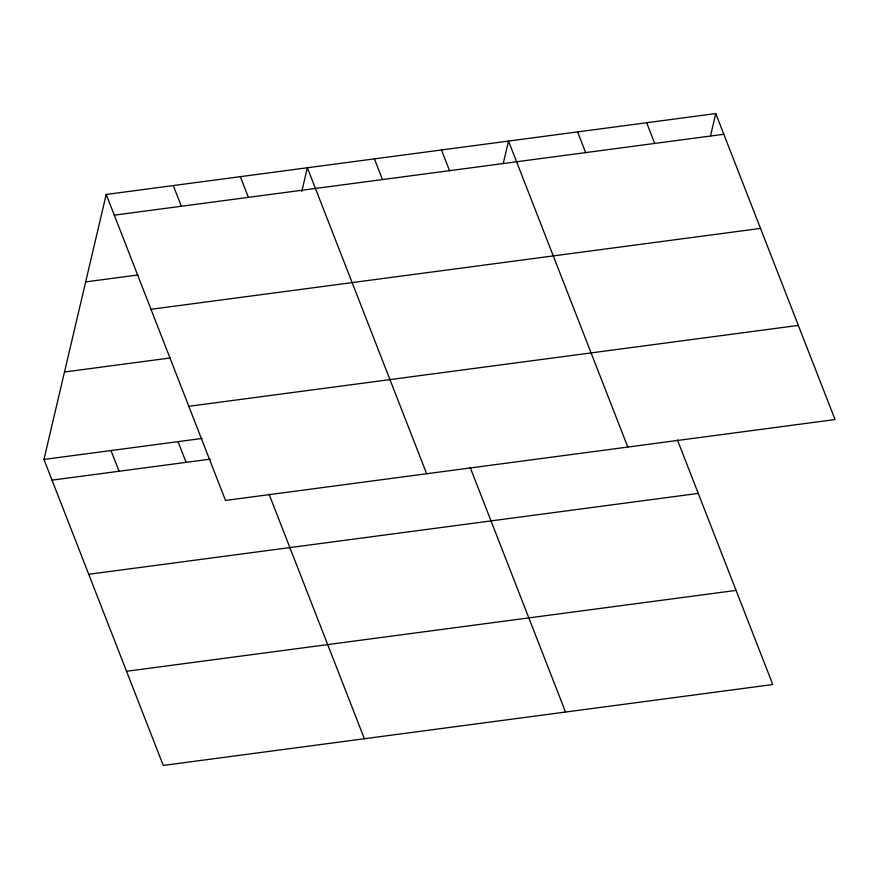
<?xml version="1.0" encoding="UTF-8"?>
<svg xmlns="http://www.w3.org/2000/svg" width="879" height="879" viewBox="0 0 879 879"><rect width="100%" height="100%" fill="white"/><g stroke="black" fill="none" stroke-linecap="round" stroke-linejoin="round"><path stroke-width="1.32" d="M677.423 439.961L772.784 684.543L163.252 765.433L43.95 459.442L106.216 194.457L715.748 113.567L835.05 419.558L225.518 500.437L106.216 194.457M301.761 191.611L307.364 167.768L426.656 473.748M503.217 163.593L508.512 141.069L627.804 447.059M710.463 136.091L715.748 113.567M114.281 215.157L723.824 134.267M85.67 281.906L137.97 274.962M150.99 309.298L760.522 228.408M64.497 372.004L170.438 357.94M188.809 406.296L798.341 325.406M43.95 459.442L202.181 438.445M52.015 480.143L210.257 459.146M88.724 574.284L698.256 493.405M126.543 671.281L736.075 590.402M646.669 122.741L654.745 143.431M577.591 131.905L585.656 152.594M441.456 149.968L449.532 170.669M374.41 158.868L382.486 179.558M470.188 467.463L565.538 712.045M240.319 176.657L248.383 197.357M173.262 185.557L181.338 206.257M269.04 494.163L364.389 738.734M178.052 441.654L186.117 462.343M110.996 450.553L119.072 471.243"/></g></svg>
